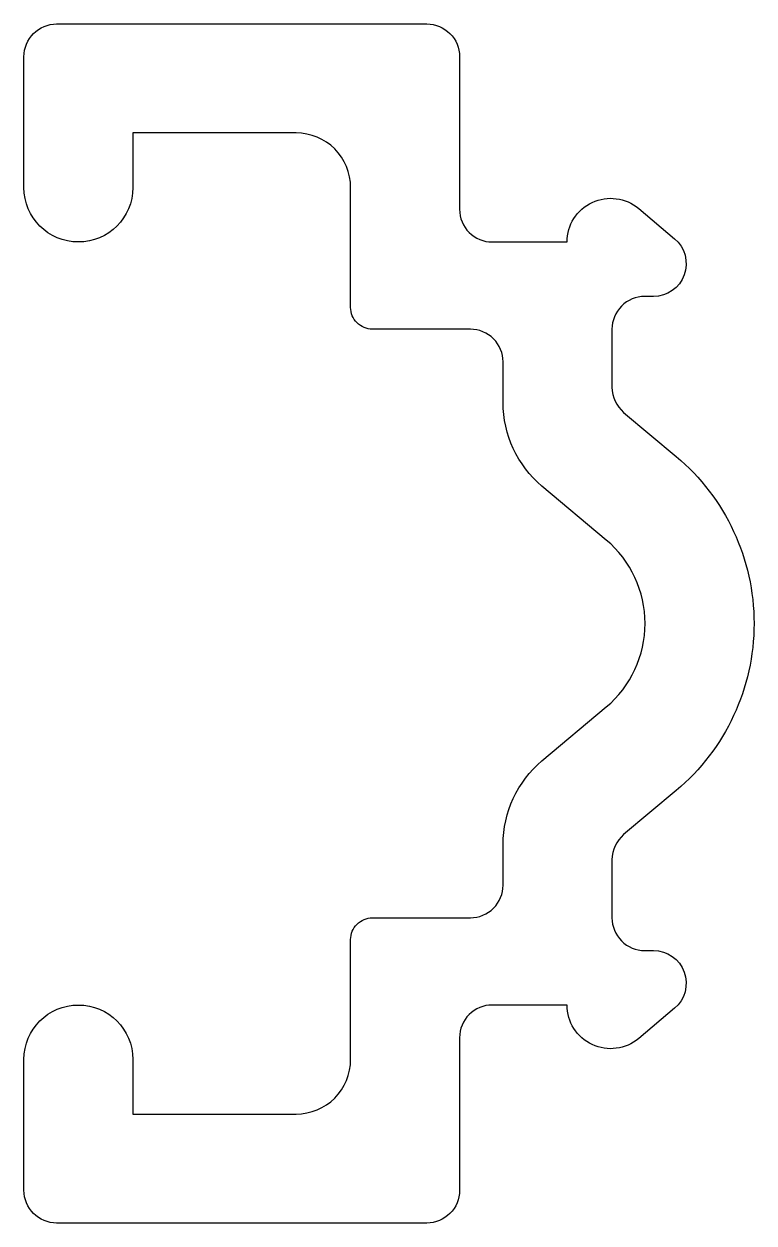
# Model space of a CAD drawing. Header units: millimetres. Extents: x -4 to 2.7, y -5.5 to 5.5.
import ezdxf

# ---------------------------------------------------------------- set-up
doc = ezdxf.new("R2010")
doc.units = ezdxf.units.MM

msp = doc.modelspace()

# ---------------------------------------------------------------- linework, layer by layer
msp.add_lwpolyline([(1.347, 0.766), (0.757, 1.261, -0.221695), (0.4, 2.027), (0.4, 2.4, 0.414214), (0.1, 2.7), (-0.8, 2.7, -0.414214), (-1, 2.9), (-1, 4, 0.414214), (-1.5, 4.5), (-3, 4.5), (-3, 4, -1), (-4, 4), (-4, 5.2, -0.414214), (-3.7, 5.5), (-0.3, 5.5, -0.414214), (0, 5.2), (0, 3.8, 0.414214), (0.3, 3.5), (0.987, 3.5, -0.636988), (1.645, 3.807), (1.974, 3.53, -0.699969), (1.781, 3), (1.7, 3, 0.414214), (1.4, 2.7), (1.4, 2.167, 0.221695), (1.507, 1.937), (1.99, 1.532, -0.466308), (1.99, -1.532), (1.507, -1.937, 0.221695), (1.4, -2.167), (1.4, -2.7, 0.414214), (1.7, -3), (1.781, -3, -0.699969), (1.974, -3.53), (1.645, -3.807, -0.636988), (0.987, -3.5), (0.3, -3.5, 0.414214), (0, -3.8), (0, -5.2, -0.414214), (-0.3, -5.5), (-3.7, -5.5, -0.414214), (-4, -5.2), (-4, -4, -1), (-3, -4), (-3, -4.5), (-1.5, -4.5, 0.414214), (-1, -4), (-1, -2.9, -0.414214), (-0.8, -2.7), (0.1, -2.7, 0.414214), (0.4, -2.4), (0.4, -2.027, -0.221695), (0.757, -1.261), (1.347, -0.766, 0.466308), (1.347, 0.766)], format="xyb", close=True)

doc.saveas('drawing.dxf')
